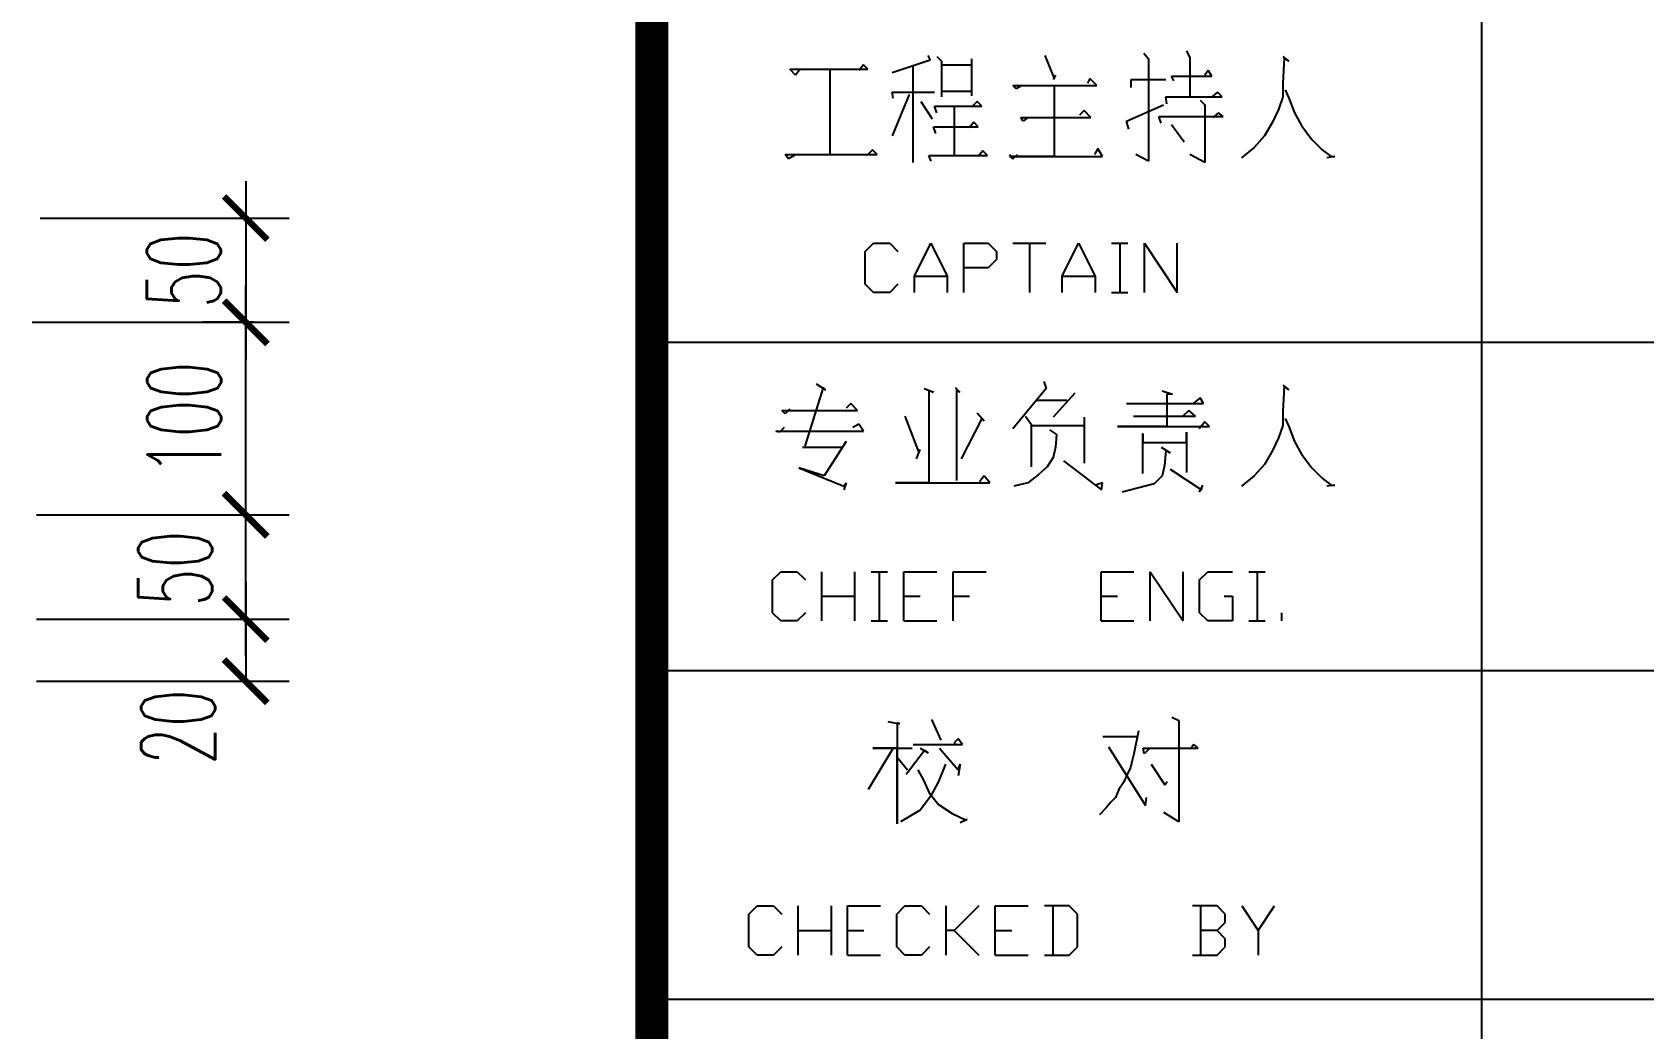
# Model space of a CAD drawing. Extents: x -307088 to 5640332, y -3541089 to -2181377.
# Drawn here: x 5576197 to 5583555, y -3388275 to -3383724 of the extents above; entities that cross this region are included whole.
import ezdxf

# ---------------------------------------------------------------- set-up
doc = ezdxf.new("R2010")
doc.units = 0
doc.header["$LTSCALE"] = 100
doc.header["$MEASUREMENT"] = 0
doc.layers.get('0').update_dxf_attribs({"linetype": 'CONTINUOUS'})
doc.layers.get('DEFPOINTS').update_dxf_attribs({"linetype": 'CONTINUOUS'})
doc.layers.add('PUB_TITLE', color=4, linetype='CONTINUOUS')
doc.styles.add('DIM_FONT', font='SIMPLEX.shx', dxfattribs={"width": 0.6, "bigfont": 'hztxt.shx'})

# ---------------------------------------------------------------- blocks, each defined once
blk = doc.blocks.new('A$C24767006')
at = {"layer": 'PUB_TITLE'}
for p, q in [((3863.768162954599, 28987.50041211443, 1873.518268318498), (3863.768162954599, 18518.15412760852, 1873.518268318498)), ((1345.088497709483, 25775.24574619252, 1873.518268318498), (1171.838497547433, 25717.4957462009, 1873.518268318498)), ((1334.588497698307, 25796.24574618833, 1873.518268318498), (1345.088497709483, 25775.24574619252, 1873.518268318498)), ((1376.588497737423, 25790.99574618973, 1873.518268318498), (1397.588497755118, 25769.99574619252, 1873.518268318498)), ((1397.588497755118, 25769.99574619252, 1873.518268318498), (1397.588497755118, 25607.24574621907, 1873.518268318498)), ((1534.08849788364, 25780.49574619113, 1873.518268318498), (1534.08849788364, 25612.49574621767, 1873.518268318498)), ((1870.088498196565, 25796.24574618833, 1873.518268318498), (1912.08849823568, 25691.2457462051, 1873.518268318498)), ((2321.58849861566, 25806.74574618693, 1873.518268318498), (2342.58849863708, 25780.49574619113, 1873.518268318498)), ((2342.58849863708, 25780.49574619113, 1873.518268318498), (2342.58849863708, 25313.24574626517, 1873.518268318498)), ((2515.83849879913, 25817.24574618414, 1873.518268318498), (2531.588498811238, 25785.74574618973, 1873.518268318498)), ((2531.588498811238, 25785.74574618973, 1873.518268318498), (2531.588498811238, 25607.24574621907, 1873.518268318498)), ((2956.838499207981, 25790.99574618973, 1873.518268318498), (2983.088499234989, 25769.99574619252, 1873.518268318498)), ((2962.088499213569, 25785.74574618973, 1873.518268318498), (2956.838499207981, 25670.24574620929, 1873.518268318498)), ((2983.088499234989, 25769.99574619252, 1873.518268318498), (2962.088499213569, 25785.74574618973, 1873.518268318498)), ((704.5884971115738, 25733.24574619811, 1873.518268318498), (1061.588497442193, 25733.24574619811, 1873.518268318498)), ((730.8384971348569, 25706.9957462023, 1873.518268318498), (704.5884971115738, 25733.24574619811, 1873.518268318498)), ((751.8384971562773, 25733.24574619811, 1873.518268318498), (730.8384971348569, 25706.9957462023, 1873.518268318498)), ((888.3384972801432, 25733.24574619811, 1873.518268318498), (888.3384972801432, 25344.74574626097, 1873.518268318498)), ((888.3384972801432, 25727.99574619951, 1873.518268318498), (888.3384972801432, 25344.74574626097, 1873.518268318498)), ((1040.588497424498, 25754.24574619532, 1873.518268318498), (1019.588497403078, 25727.99574619951, 1873.518268318498)), ((1061.588497442193, 25733.24574619811, 1873.518268318498), (1040.588497424498, 25754.24574619532, 1873.518268318498)), ((1266.338497632183, 25748.99574619532, 1873.518268318498), (1266.338497632183, 25307.99574626656, 1873.518268318498)), ((1397.588497755118, 25754.24574619532, 1873.518268318498), (1539.338497888297, 25754.24574619532, 1873.518268318498)), ((1917.338498240337, 25706.9957462023, 1873.518268318498), (1906.838498230092, 25685.99574620649, 1873.518268318498)), ((1912.08849823568, 25691.2457462051, 1873.518268318498), (1917.338498240337, 25706.9957462023, 1873.518268318498)), ((2074.838498386554, 25691.2457462051, 1873.518268318498), (2064.338498375379, 25670.24574620929, 1873.518268318498)), ((2106.338498414494, 25659.74574621068, 1873.518268318498), (2074.838498386554, 25691.2457462051, 1873.518268318498)), ((2263.838498564437, 25685.99574620649, 1873.518268318498), (2421.338498709723, 25685.99574620649, 1873.518268318498)), ((2263.838498564437, 25649.24574621208, 1873.518268318498), (2263.838498564437, 25685.99574620649, 1873.518268318498)), ((2447.588498733006, 25701.7457462037, 1873.518268318498), (2631.338498905301, 25701.7457462037, 1873.518268318498)), ((2458.088498744182, 25680.74574620649, 1873.518268318498), (2447.588498733006, 25701.7457462037, 1873.518268318498)), ((2615.588498889469, 25727.99574619951, 1873.518268318498), (2599.838498877361, 25706.9957462023, 1873.518268318498)), ((2631.338498905301, 25701.7457462037, 1873.518268318498), (2615.588498889469, 25727.99574619951, 1873.518268318498)), ((1171.838497547433, 25628.24574621487, 1873.518268318498), (1366.088497727178, 25628.24574621487, 1873.518268318498)), ((1177.088497553021, 25601.99574622046, 1873.518268318498), (1171.838497547433, 25628.24574621487, 1873.518268318498)), ((1250.588497620076, 25617.74574621767, 1873.518268318498), (1171.838497547433, 25428.745746247, 1873.518268318498)), ((1402.838497760706, 25633.49574621487, 1873.518268318498), (1539.338497888297, 25633.49574621487, 1873.518268318498)), ((1723.088498061523, 25659.74574621068, 1873.518268318498), (2106.338498414494, 25659.74574621068, 1873.518268318498)), ((1738.83849807363, 25643.99574621208, 1873.518268318498), (1723.088498061523, 25659.74574621068, 1873.518268318498)), ((1765.088498100638, 25659.74574621068, 1873.518268318498), (1738.83849807363, 25643.99574621208, 1873.518268318498)), ((1912.08849823568, 25654.49574621208, 1873.518268318498), (1912.08849823568, 25334.24574626237, 1873.518268318498)), ((2657.588498928584, 25628.24574621487, 1873.518268318498), (2631.338498905301, 25607.24574621907, 1873.518268318498)), ((2678.588498950005, 25607.24574621907, 1873.518268318498), (2657.588498928584, 25628.24574621487, 1873.518268318498)), ((2956.838499207981, 25670.24574620929, 1873.518268318498), (2956.838499207981, 25607.24574621907, 1873.518268318498)), ((2967.338499218225, 25638.74574621348, 1873.518268318498), (2983.088499234989, 25601.99574622046, 1873.518268318498)), ((1303.088497670367, 25586.24574622186, 1873.518268318498), (1355.588497716002, 25507.49574623443, 1873.518268318498)), ((1366.088497727178, 25565.24574622605, 1873.518268318498), (1581.338497927412, 25565.24574622605, 1873.518268318498)), ((1376.588497737423, 25533.74574623024, 1873.518268318498), (1366.088497727178, 25565.24574622605, 1873.518268318498)), ((1455.338497810066, 25559.99574622605, 1873.518268318498), (1455.338497810066, 25339.49574626237, 1873.518268318498)), ((1560.338497905992, 25586.24574622186, 1873.518268318498), (1534.08849788364, 25559.99574622605, 1873.518268318498)), ((1581.338497927412, 25565.24574622605, 1873.518268318498), (1560.338497905992, 25586.24574622186, 1873.518268318498)), ((2048.588498363271, 25544.24574622884, 1873.518268318498), (2027.588498341851, 25523.24574623164, 1873.518268318498)), ((2080.088498392142, 25512.74574623443, 1873.518268318498), (2048.588498363271, 25544.24574622884, 1873.518268318498)), ((2242.838498543017, 25496.99574623723, 1873.518268318498), (2410.838498699479, 25570.49574622465, 1873.518268318498)), ((2421.338498709723, 25607.24574621907, 1873.518268318498), (2678.588498950005, 25607.24574621907, 1873.518268318498)), ((2426.588498715311, 25575.74574622326, 1873.518268318498), (2421.338498709723, 25607.24574621907, 1873.518268318498)), ((2578.838498855941, 25591.49574622046, 1873.518268318498), (2599.838498877361, 25570.49574622465, 1873.518268318498)), ((2599.838498877361, 25570.49574622465, 1873.518268318498), (2599.838498877361, 25307.99574626656, 1873.518268318498)), ((2935.838499190286, 25549.49574622884, 1873.518268318498), (2909.588499163277, 25491.74574623723, 1873.518268318498)), ((2956.838499207981, 25607.24574621907, 1873.518268318498), (2935.838499190286, 25549.49574622884, 1873.518268318498)), ((2983.088499234989, 25601.99574622046, 1873.518268318498), (3009.338499257341, 25533.74574623024, 1873.518268318498)), ((1360.83849772159, 25470.74574624002, 1873.518268318498), (1565.58849791158, 25470.74574624002, 1873.518268318498)), ((1371.338497731835, 25439.24574624561, 1873.518268318498), (1360.83849772159, 25470.74574624002, 1873.518268318498)), ((1544.588497893885, 25491.74574623723, 1873.518268318498), (1523.588497872464, 25465.49574624142, 1873.518268318498)), ((1565.58849791158, 25470.74574624002, 1873.518268318498), (1544.588497893885, 25491.74574623723, 1873.518268318498)), ((1759.83849809505, 25512.74574623443, 1873.518268318498), (2080.088498392142, 25512.74574623443, 1873.518268318498)), ((1770.33849810157, 25496.99574623723, 1873.518268318498), (1759.83849809505, 25512.74574623443, 1873.518268318498)), ((1791.33849812299, 25512.74574623443, 1873.518268318498), (1770.33849810157, 25496.99574623723, 1873.518268318498)), ((2253.338498553261, 25460.24574624281, 1873.518268318498), (2242.838498543017, 25496.99574623723, 1873.518268318498)), ((2389.838498681784, 25517.99574623303, 1873.518268318498), (2683.838498955593, 25517.99574623303, 1873.518268318498)), ((2400.338498688303, 25486.49574623723, 1873.518268318498), (2389.838498681784, 25517.99574623303, 1873.518268318498)), ((2447.588498733006, 25481.24574623862, 1873.518268318498), (2505.338498787954, 25402.4957462512, 1873.518268318498)), ((2662.838498934172, 25533.74574623024, 1873.518268318498), (2636.588498910889, 25512.74574623443, 1873.518268318498)), ((2683.838498955593, 25517.99574623303, 1873.518268318498), (2662.838498934172, 25533.74574623024, 1873.518268318498)), ((2909.588499163277, 25491.74574623723, 1873.518268318498), (2872.83849912975, 25428.745746247, 1873.518268318498)), ((3009.338499257341, 25533.74574623024, 1873.518268318498), (3040.838499286212, 25475.99574624002, 1873.518268318498)), ((3040.838499286212, 25475.99574624002, 1873.518268318498), (3088.088499330916, 25412.9957462498, 1873.518268318498)), ((2872.83849912975, 25428.745746247, 1873.518268318498), (2825.588499085046, 25376.24574625539, 1873.518268318498)), ((3088.088499330916, 25412.9957462498, 1873.518268318498), (3135.338499374688, 25365.74574625678, 1873.518268318498)), ((683.5884970901534, 25344.74574626097, 1873.518268318498), (1103.588497481309, 25344.74574626097, 1873.518268318498)), ((699.3384971059859, 25323.74574626377, 1873.518268318498), (683.5884970901534, 25344.74574626097, 1873.518268318498)), ((725.588497129269, 25339.49574626237, 1873.518268318498), (699.3384971059859, 25323.74574626377, 1873.518268318498)), ((1082.588497463614, 25365.74574625678, 1873.518268318498), (1061.588497442193, 25344.74574626097, 1873.518268318498)), ((1103.588497481309, 25344.74574626097, 1873.518268318498), (1082.588497463614, 25365.74574625678, 1873.518268318498)), ((1339.838497703895, 25339.49574626237, 1873.518268318498), (1607.588497950695, 25339.49574626237, 1873.518268318498)), ((1350.338497710414, 25313.24574626517, 1873.518268318498), (1339.838497703895, 25339.49574626237, 1873.518268318498)), ((1586.588497933, 25360.49574625818, 1873.518268318498), (1565.58849791158, 25334.24574626237, 1873.518268318498)), ((1607.588497950695, 25339.49574626237, 1873.518268318498), (1586.588497933, 25360.49574625818, 1873.518268318498)), ((1707.338498044759, 25344.74574626097, 1873.518268318498), (1723.088498061523, 25323.74574626377, 1873.518268318498)), ((1707.338498044759, 25334.24574626237, 1873.518268318498), (2132.588498441502, 25334.24574626237, 1873.518268318498)), ((1912.08849823568, 25334.24574626237, 1873.518268318498), (1707.338498044759, 25334.24574626237, 1873.518268318498)), ((1723.088498061523, 25323.74574626377, 1873.518268318498), (1744.088498079218, 25344.74574626097, 1873.518268318498)), ((2111.588498420082, 25370.99574625678, 1873.518268318498), (2095.838498407975, 25344.74574626097, 1873.518268318498)), ((2132.588498441502, 25334.24574626237, 1873.518268318498), (2111.588498420082, 25370.99574625678, 1873.518268318498)), ((2342.58849863708, 25313.24574626517, 1873.518268318498), (2284.838498582132, 25344.74574626097, 1873.518268318498)), ((2599.838498877361, 25307.99574626656, 1873.518268318498), (2531.588498811238, 25344.74574626097, 1873.518268318498)), ((2825.588499085046, 25376.24574625539, 1873.518268318498), (2767.838499033824, 25328.99574626237, 1873.518268318498)), ((3135.338499374688, 25365.74574625678, 1873.518268318498), (3177.338499413803, 25334.24574626237, 1873.518268318498)), ((3193.088499430567, 25334.24574626237, 1873.518268318498), (3156.338499392383, 25328.99574626237, 1873.518268318498)), ((3177.338499413803, 25334.24574626237, 1873.518268318498), (3193.088499430567, 25334.24574626237, 1873.518268318498)), ((1048.827542428859, 24901.46855464205, 1873.518268318498), (1086.327542462386, 24938.96855463507, 1873.518268318498)), ((1048.827542428859, 24751.4685546658, 1873.518268318498), (1048.827542428859, 24901.46855464205, 1873.518268318498)), ((1086.327542462386, 24938.96855463507, 1873.518268318498), (1161.327542534098, 24938.96855463507, 1873.518268318498)), ((1161.327542534098, 24938.96855463507, 1873.518268318498), (1198.827542568557, 24901.46855464205, 1873.518268318498)), ((1273.827542640269, 24788.96855465882, 1873.518268318498), (1348.827542708255, 24938.96855463507, 1873.518268318498)), ((1348.827542708255, 24938.96855463507, 1873.518268318498), (1423.827542779967, 24788.96855465882, 1873.518268318498)), ((1498.827542847954, 24938.96855463507, 1873.518268318498), (1611.327542953193, 24938.96855463507, 1873.518268318498)), ((1498.827542847954, 24713.96855467139, 1873.518268318498), (1498.827542847954, 24938.96855463507, 1873.518268318498)), ((1611.327542953193, 24938.96855463507, 1873.518268318498), (1648.827542987652, 24901.46855464205, 1873.518268318498)), ((1648.827542987652, 24901.46855464205, 1873.518268318498), (1648.827542987652, 24863.96855464764, 1873.518268318498)), ((1723.827543059364, 24938.96855463507, 1873.518268318498), (1873.827543199062, 24938.96855463507, 1873.518268318498)), ((1798.827543127351, 24938.96855463507, 1873.518268318498), (1798.827543127351, 24713.96855467139, 1873.518268318498)), ((1948.827543267049, 24788.96855465882, 1873.518268318498), (2023.827543338761, 24938.96855463507, 1873.518268318498)), ((2023.827543338761, 24938.96855463507, 1873.518268318498), (2098.827543406747, 24788.96855465882, 1873.518268318498)), ((2173.827543478459, 24938.96855463507, 1873.518268318498), (2248.827543546446, 24938.96855463507, 1873.518268318498)), ((2211.327543511987, 24938.96855463507, 1873.518268318498), (2211.327543511987, 24713.96855467139, 1873.518268318498)), ((2323.827543618158, 24938.96855463507, 1873.518268318498), (2473.827543757856, 24713.96855467139, 1873.518268318498)), ((2323.827543618158, 24713.96855467139, 1873.518268318498), (2323.827543618158, 24938.96855463507, 1873.518268318498)), ((2473.827543757856, 24713.96855467139, 1873.518268318498), (2473.827543757856, 24938.96855463507, 1873.518268318498)), ((1611.327542953193, 24826.46855465323, 1873.518268318498), (1498.827542847954, 24826.46855465323, 1873.518268318498)), ((1648.827542987652, 24863.96855464764, 1873.518268318498), (1611.327542953193, 24826.46855465323, 1873.518268318498)), ((1086.327542462386, 24713.96855467139, 1873.518268318498), (1048.827542428859, 24751.4685546658, 1873.518268318498)), ((1198.827542568557, 24751.4685546658, 1873.518268318498), (1161.327542534098, 24713.96855467139, 1873.518268318498)), ((1273.827542640269, 24788.96855465882, 1873.518268318498), (1423.827542779967, 24788.96855465882, 1873.518268318498)), ((1273.827542640269, 24713.96855467139, 1873.518268318498), (1273.827542640269, 24788.96855465882, 1873.518268318498)), ((1423.827542779967, 24788.96855465882, 1873.518268318498), (1423.827542779967, 24713.96855467139, 1873.518268318498)), ((1948.827543267049, 24788.96855465882, 1873.518268318498), (2098.827543406747, 24788.96855465882, 1873.518268318498)), ((1948.827543267049, 24713.96855467139, 1873.518268318498), (1948.827543267049, 24788.96855465882, 1873.518268318498)), ((2098.827543406747, 24788.96855465882, 1873.518268318498), (2098.827543406747, 24713.96855467139, 1873.518268318498)), ((1161.327542534098, 24713.96855467139, 1873.518268318498), (1086.327542462386, 24713.96855467139, 1873.518268318498)), ((2173.827543478459, 24713.96855467139, 1873.518268318498), (2248.827543546446, 24713.96855467139, 1873.518268318498)), ((74.99937860388309, 24487.50041283527, 1873.518268318498), (10574.99938838277, 24487.50041283527, 1873.518268318498)), ((825.3384972233325, 24296.24574642861, 1873.518268318498), (867.3384972624481, 24269.9957464328, 1873.518268318498)), ((1864.838498190977, 24306.74574642722, 1873.518268318498), (1875.338498201221, 24275.2457464328, 1873.518268318498)), ((2956.838499207981, 24290.99574643001, 1873.518268318498), (2983.088499234989, 24269.9957464328, 1873.518268318498)), ((2962.088499213569, 24285.74574643001, 1873.518268318498), (2956.838499207981, 24170.24574644957, 1873.518268318498)), ((2983.088499234989, 24269.9957464328, 1873.518268318498), (2962.088499213569, 24285.74574643001, 1873.518268318498)), ((856.8384972522035, 24280.49574643141, 1873.518268318498), (772.8384971739724, 24012.74574647471, 1873.518268318498)), ((867.3384972624481, 24269.9957464328, 1873.518268318498), (856.8384972522035, 24280.49574643141, 1873.518268318498)), ((1318.838497682475, 24275.2457464328, 1873.518268318498), (1360.83849772159, 24259.4957464342, 1873.518268318498)), ((1339.838497703895, 24264.7457464328, 1873.518268318498), (1339.838497703895, 23844.74574649986, 1873.518268318498)), ((1360.83849772159, 24259.4957464342, 1873.518268318498), (1339.838497703895, 24264.7457464328, 1873.518268318498)), ((1460.588497815654, 24280.49574643141, 1873.518268318498), (1481.588497833349, 24259.4957464342, 1873.518268318498)), ((1465.838497821242, 24269.9957464328, 1873.518268318498), (1465.838497821242, 23855.24574649986, 1873.518268318498)), ((1481.588497833349, 24259.4957464342, 1873.518268318498), (1465.838497821242, 24269.9957464328, 1873.518268318498)), ((1875.338498201221, 24275.2457464328, 1873.518268318498), (1723.088498061523, 24091.49574646074, 1873.518268318498)), ((1828.088498157449, 24222.74574644119, 1873.518268318498), (1969.838498290628, 24222.74574644119, 1873.518268318498)), ((2006.588498324156, 24254.2457464356, 1873.518268318498), (1906.838498230092, 24143.99574645236, 1873.518268318498)), ((2405.588498693891, 24264.7457464328, 1873.518268318498), (2452.838498738594, 24248.9957464356, 1873.518268318498)), ((2426.588498715311, 24248.9957464356, 1873.518268318498), (2426.588498715311, 24101.99574645935, 1873.518268318498)), ((2452.838498738594, 24248.9957464356, 1873.518268318498), (2426.588498715311, 24248.9957464356, 1873.518268318498)), ((2578.838498855941, 24233.24574643839, 1873.518268318498), (2547.33849882707, 24206.99574644258, 1873.518268318498)), ((2594.588498871773, 24206.99574644258, 1873.518268318498), (2578.838498855941, 24233.24574643839, 1873.518268318498)), ((667.8384970780462, 24175.49574644817, 1873.518268318498), (1014.33849739749, 24175.49574644817, 1873.518268318498)), ((683.5884970901534, 24159.74574644957, 1873.518268318498), (667.8384970780462, 24175.49574644817, 1873.518268318498)), ((704.5884971115738, 24180.74574644677, 1873.518268318498), (683.5884970901534, 24159.74574644957, 1873.518268318498)), ((982.8384973695502, 24206.99574644258, 1873.518268318498), (961.838497351855, 24185.99574644677, 1873.518268318498)), ((1014.33849739749, 24175.49574644817, 1873.518268318498), (982.8384973695502, 24206.99574644258, 1873.518268318498)), ((1229.588497598656, 24149.24574645236, 1873.518268318498), (1292.588497659191, 23986.49574647751, 1873.518268318498)), ((1581.338497927412, 24138.74574645376, 1873.518268318498), (1486.838497838937, 23954.99574648309, 1873.518268318498)), ((1560.338497905992, 24164.99574644957, 1873.518268318498), (1591.838497938588, 24128.24574645516, 1873.518268318498)), ((1591.838497938588, 24128.24574645516, 1873.518268318498), (1581.338497927412, 24138.74574645376, 1873.518268318498)), ((1780.838498112746, 24149.24574645236, 1873.518268318498), (1807.088498139754, 24112.49574645795, 1873.518268318498)), ((2048.588498363271, 24143.99574645236, 1873.518268318498), (2048.588498363271, 23933.99574648589, 1873.518268318498)), ((2242.838498543017, 24206.99574644258, 1873.518268318498), (2594.588498871773, 24206.99574644258, 1873.518268318498)), ((2274.338498570956, 24149.24574645236, 1873.518268318498), (2557.838498838246, 24149.24574645236, 1873.518268318498)), ((2526.33849880565, 24175.49574644817, 1873.518268318498), (2500.088498783298, 24149.24574645236, 1873.518268318498)), ((2557.838498838246, 24149.24574645236, 1873.518268318498), (2526.33849880565, 24175.49574644817, 1873.518268318498)), ((2956.838499207981, 24170.24574644957, 1873.518268318498), (2956.838499207981, 24107.24574645795, 1873.518268318498)), ((2967.338499218225, 24138.74574645376, 1873.518268318498), (2983.088499234989, 24101.99574645935, 1873.518268318498)), ((641.5884970510378, 24080.99574646354, 1873.518268318498), (1040.588497424498, 24080.99574646354, 1873.518268318498)), ((657.3384970668703, 24075.74574646354, 1873.518268318498), (641.5884970510378, 24080.99574646354, 1873.518268318498)), ((678.3384970845655, 24096.74574646074, 1873.518268318498), (657.3384970668703, 24075.74574646354, 1873.518268318498)), ((1019.588497403078, 24112.49574645795, 1873.518268318498), (993.3384973797947, 24096.74574646074, 1873.518268318498)), ((1040.588497424498, 24080.99574646354, 1873.518268318498), (1019.588497403078, 24112.49574645795, 1873.518268318498)), ((1807.088498139754, 24112.49574645795, 1873.518268318498), (1807.088498139754, 23918.24574648868, 1873.518268318498)), ((1812.338498140685, 24107.24574645795, 1873.518268318498), (2048.588498363271, 24107.24574645795, 1873.518268318498)), ((1891.088498217985, 24086.24574646214, 1873.518268318498), (1922.588498245925, 24065.24574646633, 1873.518268318498)), ((1922.588498245925, 24065.24574646633, 1873.518268318498), (1917.338498240337, 24007.49574647471, 1873.518268318498)), ((2200.838498503901, 24101.99574645935, 1873.518268318498), (2620.838498895057, 24101.99574645935, 1873.518268318498)), ((2426.588498715311, 24101.99574645935, 1873.518268318498), (2200.838498503901, 24101.99574645935, 1873.518268318498)), ((2316.338498610072, 24070.49574646493, 1873.518268318498), (2316.338498610072, 24028.49574647192, 1873.518268318498)), ((2316.338498610072, 23886.74574649427, 1873.518268318498), (2316.338498610072, 24070.49574646493, 1873.518268318498)), ((2515.83849879913, 24075.74574646354, 1873.518268318498), (2515.83849879913, 23891.99574649287, 1873.518268318498)), ((2515.83849879913, 24028.49574647192, 1873.518268318498), (2515.83849879913, 24075.74574646354, 1873.518268318498)), ((2599.838498877361, 24122.99574645655, 1873.518268318498), (2573.588498850353, 24091.49574646074, 1873.518268318498)), ((2620.838498895057, 24101.99574645935, 1873.518268318498), (2599.838498877361, 24122.99574645655, 1873.518268318498)), ((2956.838499207981, 24107.24574645795, 1873.518268318498), (2935.838499190286, 24049.49574646773, 1873.518268318498)), ((2983.088499234989, 24101.99574645935, 1873.518268318498), (3009.338499257341, 24033.74574647052, 1873.518268318498)), ((762.3384971627966, 24007.49574647471, 1873.518268318498), (946.0884973360226, 24007.49574647471, 1873.518268318498)), ((961.838497351855, 24033.74574647052, 1873.518268318498), (862.0884972577915, 23876.24574649567, 1873.518268318498)), ((946.0884973360226, 24007.49574647471, 1873.518268318498), (961.838497351855, 24033.74574647052, 1873.518268318498)), ((1297.838497664779, 23996.99574647611, 1873.518268318498), (1282.088497648947, 23954.99574648309, 1873.518268318498)), ((1292.588497659191, 23986.49574647751, 1873.518268318498), (1297.838497664779, 23996.99574647611, 1873.518268318498)), ((1917.338498240337, 24007.49574647471, 1873.518268318498), (1906.838498230092, 23960.24574648309, 1873.518268318498)), ((2316.338498610072, 24028.49574647192, 1873.518268318498), (2515.83849879913, 24028.49574647192, 1873.518268318498)), ((2400.338498688303, 24007.49574647471, 1873.518268318498), (2442.338498727418, 23981.2457464789, 1873.518268318498)), ((2421.338498709723, 23991.74574647751, 1873.518268318498), (2416.088498705067, 23923.49574648868, 1873.518268318498)), ((2442.338498727418, 23981.2457464789, 1873.518268318498), (2421.338498709723, 23991.74574647751, 1873.518268318498)), ((2909.588499163277, 23991.74574647751, 1873.518268318498), (2872.83849912975, 23928.74574648729, 1873.518268318498)), ((2935.838499190286, 24049.49574646773, 1873.518268318498), (2909.588499163277, 23991.74574647751, 1873.518268318498)), ((3009.338499257341, 24033.74574647052, 1873.518268318498), (3040.838499286212, 23975.9957464803, 1873.518268318498)), ((1880.588498206809, 23918.24574648868, 1873.518268318498), (1838.588498167694, 23881.49574649427, 1873.518268318498)), ((1906.838498230092, 23960.24574648309, 1873.518268318498), (1880.588498206809, 23918.24574648868, 1873.518268318498)), ((1954.088498274796, 23944.49574648449, 1873.518268318498), (2127.338498435915, 23813.24574650545, 1873.518268318498)), ((2416.088498705067, 23923.49574648868, 1873.518268318498), (2405.588498693891, 23876.24574649567, 1873.518268318498)), ((2872.83849912975, 23928.74574648729, 1873.518268318498), (2825.588499085046, 23876.24574649567, 1873.518268318498)), ((3040.838499286212, 23975.9957464803, 1873.518268318498), (3088.088499330916, 23912.99574649008, 1873.518268318498)), ((746.5884971506894, 23912.99574649008, 1873.518268318498), (951.3384973406792, 23828.99574650265, 1873.518268318498)), ((862.0884972577915, 23876.24574649567, 1873.518268318498), (746.5884971506894, 23912.99574649008, 1873.518268318498)), ((961.838497351855, 23844.74574649986, 1873.518268318498), (951.3384973406792, 23813.24574650545, 1873.518268318498)), ((951.3384973406792, 23828.99574650265, 1873.518268318498), (961.838497351855, 23844.74574649986, 1873.518268318498)), ((1187.58849755954, 23844.74574649986, 1873.518268318498), (1618.088497961871, 23844.74574649986, 1873.518268318498)), ((1339.838497703895, 23844.74574649986, 1873.518268318498), (1187.58849755954, 23844.74574649986, 1873.518268318498)), ((1591.838497938588, 23876.24574649567, 1873.518268318498), (1570.838497917168, 23849.99574649986, 1873.518268318498)), ((1618.088497961871, 23844.74574649986, 1873.518268318498), (1591.838497938588, 23876.24574649567, 1873.518268318498)), ((1791.33849812299, 23844.74574649986, 1873.518268318498), (1728.338498062454, 23828.99574650265, 1873.518268318498)), ((1838.588498167694, 23881.49574649427, 1873.518268318498), (1791.33849812299, 23844.74574649986, 1873.518268318498)), ((2132.588498441502, 23844.74574649986, 1873.518268318498), (2101.088498413563, 23834.24574650265, 1873.518268318498)), ((2127.338498435915, 23813.24574650545, 1873.518268318498), (2132.588498441502, 23844.74574649986, 1873.518268318498)), ((2405.588498693891, 23876.24574649567, 1873.518268318498), (2368.838498660363, 23839.49574650126, 1873.518268318498)), ((2442.338498727418, 23907.74574649148, 1873.518268318498), (2584.088498861529, 23813.24574650545, 1873.518268318498)), ((2825.588499085046, 23876.24574649567, 1873.518268318498), (2767.838499033824, 23828.99574650265, 1873.518268318498)), ((3088.088499330916, 23912.99574649008, 1873.518268318498), (3135.338499374688, 23865.74574649706, 1873.518268318498)), ((3135.338499374688, 23865.74574649706, 1873.518268318498), (3177.338499413803, 23834.24574650265, 1873.518268318498)), ((2368.838498660363, 23839.49574650126, 1873.518268318498), (2221.838498525321, 23802.74574650824, 1873.518268318498)), ((2589.338498866186, 23834.24574650265, 1873.518268318498), (2573.588498850353, 23802.74574650824, 1873.518268318498)), ((2584.088498861529, 23813.24574650545, 1873.518268318498), (2589.338498866186, 23834.24574650265, 1873.518268318498)), ((3193.088499430567, 23834.24574650265, 1873.518268318498), (3156.338499392383, 23828.99574650265, 1873.518268318498)), ((3177.338499413803, 23834.24574650265, 1873.518268318498), (3193.088499430567, 23834.24574650265, 1873.518268318498)), ((625.8402116140351, 23401.46855488233, 1873.518268318498), (663.3402116475627, 23438.96855487535, 1873.518268318498)), ((625.8402116140351, 23251.46855490468, 1873.518268318498), (625.8402116140351, 23401.46855488233, 1873.518268318498)), ((663.3402116475627, 23438.96855487535, 1873.518268318498), (738.3402117192745, 23438.96855487535, 1873.518268318498)), ((738.3402117192745, 23438.96855487535, 1873.518268318498), (775.8402117537335, 23401.46855488233, 1873.518268318498)), ((850.8402118254453, 23213.96855491167, 1873.518268318498), (850.8402118254453, 23438.96855487535, 1873.518268318498)), ((1000.840211965144, 23438.96855487535, 1873.518268318498), (1000.840211965144, 23213.96855491167, 1873.518268318498)), ((1075.84021203313, 23438.96855487535, 1873.518268318498), (1150.840212104842, 23438.96855487535, 1873.518268318498)), ((1113.340212066658, 23438.96855487535, 1873.518268318498), (1113.340212066658, 23213.96855491167, 1873.518268318498)), ((1225.840212172829, 23438.96855487535, 1873.518268318498), (1375.840212312527, 23438.96855487535, 1873.518268318498)), ((1225.840212172829, 23213.96855491167, 1873.518268318498), (1225.840212172829, 23438.96855487535, 1873.518268318498)), ((1450.840212384239, 23438.96855487535, 1873.518268318498), (1600.840212523937, 23438.96855487535, 1873.518268318498)), ((1450.840212384239, 23213.96855491167, 1873.518268318498), (1450.840212384239, 23438.96855487535, 1873.518268318498)), ((2125.840213011019, 23438.96855487535, 1873.518268318498), (2275.840213150717, 23438.96855487535, 1873.518268318498)), ((2125.840213011019, 23213.96855491167, 1873.518268318498), (2125.840213011019, 23438.96855487535, 1873.518268318498)), ((2350.840213222429, 23438.96855487535, 1873.518268318498), (2500.840213362128, 23213.96855491167, 1873.518268318498)), ((2350.840213222429, 23213.96855491167, 1873.518268318498), (2350.840213222429, 23438.96855487535, 1873.518268318498)), ((2500.840213362128, 23213.96855491167, 1873.518268318498), (2500.840213362128, 23438.96855487535, 1873.518268318498)), ((2575.840213430114, 23401.46855488233, 1873.518268318498), (2613.340213463642, 23438.96855487535, 1873.518268318498)), ((2575.840213430114, 23251.46855490468, 1873.518268318498), (2575.840213430114, 23401.46855488233, 1873.518268318498)), ((2613.340213463642, 23438.96855487535, 1873.518268318498), (2725.840213569812, 23438.96855487535, 1873.518268318498)), ((2800.840213641524, 23438.96855487535, 1873.518268318498), (2875.840213709511, 23438.96855487535, 1873.518268318498)), ((2838.340213675052, 23438.96855487535, 1873.518268318498), (2838.340213675052, 23213.96855491167, 1873.518268318498)), ((850.8402118254453, 23326.46855489351, 1873.518268318498), (1000.840211965144, 23326.46855489351, 1873.518268318498)), ((1225.840212172829, 23326.46855489351, 1873.518268318498), (1300.84021224454, 23326.46855489351, 1873.518268318498)), ((1450.840212384239, 23326.46855489351, 1873.518268318498), (1525.840212452225, 23326.46855489351, 1873.518268318498)), ((2125.840213011019, 23326.46855489351, 1873.518268318498), (2200.840213082731, 23326.46855489351, 1873.518268318498)), ((2688.340213535354, 23326.46855489351, 1873.518268318498), (2725.840213569812, 23326.46855489351, 1873.518268318498)), ((2725.840213569812, 23326.46855489351, 1873.518268318498), (2725.840213569812, 23213.96855491167, 1873.518268318498)), ((663.3402116475627, 23213.96855491167, 1873.518268318498), (625.8402116140351, 23251.46855490468, 1873.518268318498)), ((738.3402117192745, 23213.96855491167, 1873.518268318498), (663.3402116475627, 23213.96855491167, 1873.518268318498)), ((775.8402117537335, 23251.46855490468, 1873.518268318498), (738.3402117192745, 23213.96855491167, 1873.518268318498)), ((1075.84021203313, 23213.96855491167, 1873.518268318498), (1150.840212104842, 23213.96855491167, 1873.518268318498)), ((1225.840212172829, 23213.96855491167, 1873.518268318498), (1375.840212312527, 23213.96855491167, 1873.518268318498)), ((2125.840213011019, 23213.96855491167, 1873.518268318498), (2275.840213150717, 23213.96855491167, 1873.518268318498)), ((2613.340213463642, 23213.96855491167, 1873.518268318498), (2575.840213430114, 23251.46855490468, 1873.518268318498)), ((2725.840213569812, 23213.96855491167, 1873.518268318498), (2613.340213463642, 23213.96855491167, 1873.518268318498)), ((2800.840213641524, 23213.96855491167, 1873.518268318498), (2875.840213709511, 23213.96855491167, 1873.518268318498)), ((2950.840213781223, 23213.96855491167, 1873.518268318498), (2950.840213781223, 23251.46855490468, 1873.518268318498)), ((74.99937860388309, 22987.50041307556, 1873.518268318498), (10574.99938838277, 22987.50041307556, 1873.518268318498)), ((1152.638041481376, 22754.21031658351, 1873.518268318498), (1205.138041527011, 22743.71031658491, 1873.518268318498)), ((1194.638041520491, 22748.96031658351, 1873.518268318498), (1194.638041520491, 22286.96031665755, 1873.518268318498)), ((1205.138041527011, 22743.71031658491, 1873.518268318498), (1194.638041520491, 22748.96031658351, 1873.518268318498)), ((1352.138041665778, 22764.71031658072, 1873.518268318498), (1394.138041704893, 22670.21031659609, 1873.518268318498)), ((2449.38804268837, 22775.21031657932, 1873.518268318498), (2480.888042717241, 22759.46031658212, 1873.518268318498)), ((2480.888042717241, 22759.46031658212, 1873.518268318498), (2480.888042717241, 22297.46031665616, 1873.518268318498)), ((1472.888041778468, 22675.46031659469, 1873.518268318498), (1457.138041761704, 22659.71031659748, 1873.518268318498)), ((1493.888041799888, 22649.21031660028, 1873.518268318498), (1472.888041778468, 22675.46031659469, 1873.518268318498)), ((2134.38804239314, 22685.96031659469, 1873.518268318498), (2291.888042543083, 22685.96031659469, 1873.518268318498)), ((2297.138042544015, 22712.2103165891, 1873.518268318498), (2276.13804252632, 22607.21031660587, 1873.518268318498)), ((1173.638041499071, 22628.21031660307, 1873.518268318498), (1063.388041397557, 22444.46031663241, 1873.518268318498)), ((1084.388041415252, 22633.46031660307, 1873.518268318498), (1262.88804158289, 22633.46031660307, 1873.518268318498)), ((1194.638041520491, 22633.46031660307, 1873.518268318498), (1084.388041415252, 22633.46031660307, 1873.518268318498)), ((1194.638041520491, 22286.96031665755, 1873.518268318498), (1194.638041520491, 22633.46031660307, 1873.518268318498)), ((1194.638041520491, 22591.46031660866, 1873.518268318498), (1241.888041565195, 22533.71031661844, 1873.518268318498)), ((1320.638041637838, 22622.96031660307, 1873.518268318498), (1236.638041559607, 22512.71031662123, 1873.518268318498)), ((1268.138041587546, 22649.21031660028, 1873.518268318498), (1493.888041799888, 22649.21031660028, 1873.518268318498)), ((1299.638041616417, 22633.46031660307, 1873.518268318498), (1336.388041649945, 22612.46031660587, 1873.518268318498)), ((1336.388041649945, 22612.46031660587, 1873.518268318498), (1320.638041637838, 22622.96031660307, 1873.518268318498)), ((1388.888041700236, 22633.46031660307, 1873.518268318498), (1472.888041778468, 22533.71031661844, 1873.518268318498)), ((1457.138041761704, 22659.71031659748, 1873.518268318498), (1457.138041761704, 22654.46031659888, 1873.518268318498)), ((2160.638042420149, 22638.71031660168, 1873.518268318498), (2328.638042576611, 22370.96031664498, 1873.518268318498)), ((2276.13804252632, 22607.21031660587, 1873.518268318498), (2265.638042516075, 22565.21031661285, 1873.518268318498)), ((2318.138042565435, 22633.46031660307, 1873.518268318498), (2570.138042800128, 22633.46031660307, 1873.518268318498)), ((2323.388042571023, 22607.21031660587, 1873.518268318498), (2318.138042565435, 22633.46031660307, 1873.518268318498)), ((2344.388042588718, 22628.21031660307, 1873.518268318498), (2323.388042571023, 22607.21031660587, 1873.518268318498)), ((2549.138042778708, 22649.21031660028, 1873.518268318498), (2533.388042766601, 22628.21031660307, 1873.518268318498)), ((2570.138042800128, 22633.46031660307, 1873.518268318498), (2549.138042778708, 22649.21031660028, 1873.518268318498)), ((1289.138041605242, 22533.71031661844, 1873.518268318498), (1315.38804163225, 22486.46031662542, 1873.518268318498)), ((1415.138041722588, 22559.96031661425, 1873.518268318498), (1383.638041694649, 22481.21031662682, 1873.518268318498)), ((1483.388041788712, 22559.96031661425, 1873.518268318498), (1472.888041778468, 22507.46031662263, 1873.518268318498)), ((1472.888041778468, 22533.71031661844, 1873.518268318498), (1483.388041788712, 22559.96031661425, 1873.518268318498)), ((2260.388042510487, 22544.21031661704, 1873.518268318498), (2244.63804249838, 22512.71031662123, 1873.518268318498)), ((2265.638042516075, 22565.21031661285, 1873.518268318498), (2260.388042510487, 22544.21031661704, 1873.518268318498)), ((2354.888042599894, 22559.96031661425, 1873.518268318498), (2417.88804266043, 22465.46031662961, 1873.518268318498)), ((1315.38804163225, 22486.46031662542, 1873.518268318498), (1341.638041655533, 22428.7103166352, 1873.518268318498)), ((1383.638041694649, 22481.21031662682, 1873.518268318498), (1346.888041661121, 22412.960316638, 1873.518268318498)), ((2207.888042464852, 22444.46031663241, 1873.518268318498), (2192.138042448089, 22407.71031663939, 1873.518268318498)), ((2228.888042482547, 22475.96031662822, 1873.518268318498), (2207.888042464852, 22444.46031663241, 1873.518268318498)), ((2244.63804249838, 22512.71031662123, 1873.518268318498), (2228.888042482547, 22475.96031662822, 1873.518268318498)), ((2417.88804266043, 22465.46031662961, 1873.518268318498), (2428.388042666949, 22481.21031662682, 1873.518268318498)), ((1346.888041661121, 22412.960316638, 1873.518268318498), (1299.638041616417, 22349.96031664778, 1873.518268318498)), ((1341.638041655533, 22428.7103166352, 1873.518268318498), (1383.638041694649, 22376.21031664358, 1873.518268318498)), ((1383.638041694649, 22376.21031664358, 1873.518268318498), (1446.638041755185, 22334.21031665057, 1873.518268318498)), ((2171.138042426668, 22386.71031664219, 1873.518268318498), (2150.138042408973, 22360.46031664638, 1873.518268318498)), ((2192.138042448089, 22407.71031663939, 1873.518268318498), (2171.138042426668, 22386.71031664219, 1873.518268318498)), ((2328.638042576611, 22370.96031664498, 1873.518268318498), (2333.888042582199, 22407.71031663939, 1873.518268318498)), ((1299.638041616417, 22349.96031664778, 1873.518268318498), (1210.388041532598, 22297.46031665616, 1873.518268318498)), ((1446.638041755185, 22334.21031665057, 1873.518268318498), (1504.388041806407, 22307.96031665476, 1873.518268318498)), ((1514.888041817583, 22307.96031665476, 1873.518268318498), (1483.388041788712, 22292.21031665616, 1873.518268318498)), ((1504.388041806407, 22307.96031665476, 1873.518268318498), (1514.888041817583, 22307.96031665476, 1873.518268318498)), ((2150.138042408973, 22360.46031664638, 1873.518268318498), (2118.638042381033, 22328.96031665057, 1873.518268318498)), ((2480.888042717241, 22297.46031665616, 1873.518268318498), (2412.638042654842, 22339.46031664917, 1873.518268318498)), ((518.2634710306302, 21875.18312503584, 1873.518268318498), (555.7634710641578, 21912.68312502885, 1873.518268318498)), ((518.2634710306302, 21725.18312505819, 1873.518268318498), (518.2634710306302, 21875.18312503584, 1873.518268318498)), ((555.7634710641578, 21912.68312502885, 1873.518268318498), (630.7634711358696, 21912.68312502885, 1873.518268318498)), ((630.7634711358696, 21912.68312502885, 1873.518268318498), (668.2634711703286, 21875.18312503584, 1873.518268318498)), ((743.2634712420404, 21687.68312506517, 1873.518268318498), (743.2634712420404, 21912.68312502885, 1873.518268318498)), ((893.2634713817388, 21912.68312502885, 1873.518268318498), (893.2634713817388, 21687.68312506517, 1873.518268318498)), ((968.2634714497253, 21912.68312502885, 1873.518268318498), (1118.263471589424, 21912.68312502885, 1873.518268318498)), ((968.2634714497253, 21687.68312506517, 1873.518268318498), (968.2634714497253, 21912.68312502885, 1873.518268318498)), ((1193.263471661136, 21875.18312503584, 1873.518268318498), (1230.763471694663, 21912.68312502885, 1873.518268318498)), ((1193.263471661136, 21725.18312505819, 1873.518268318498), (1193.263471661136, 21875.18312503584, 1873.518268318498)), ((1230.763471694663, 21912.68312502885, 1873.518268318498), (1305.76347176265, 21912.68312502885, 1873.518268318498)), ((1305.76347176265, 21912.68312502885, 1873.518268318498), (1343.263471800834, 21875.18312503584, 1873.518268318498)), ((1418.26347186882, 21687.68312506517, 1873.518268318498), (1418.26347186882, 21912.68312502885, 1873.518268318498)), ((1568.263472008519, 21912.68312502885, 1873.518268318498), (1455.763471902348, 21800.18312504701, 1873.518268318498)), ((1643.263472080231, 21912.68312502885, 1873.518268318498), (1793.263472219929, 21912.68312502885, 1873.518268318498)), ((1643.263472080231, 21687.68312506517, 1873.518268318498), (1643.263472080231, 21912.68312502885, 1873.518268318498)), ((1980.763472393155, 21912.68312502885, 1873.518268318498), (1868.263472287916, 21912.68312502885, 1873.518268318498)), ((1905.763472321443, 21912.68312502885, 1873.518268318498), (1905.763472321443, 21687.68312506517, 1873.518268318498)), ((2018.263472427614, 21875.18312503584, 1873.518268318498), (1980.763472393155, 21912.68312502885, 1873.518268318498)), ((2018.263472427614, 21725.18312505819, 1873.518268318498), (2018.263472427614, 21875.18312503584, 1873.518268318498)), ((2655.763473019935, 21912.68312502885, 1873.518268318498), (2543.263472918421, 21912.68312502885, 1873.518268318498)), ((2580.763472951949, 21912.68312502885, 1873.518268318498), (2580.763472951949, 21687.68312506517, 1873.518268318498)), ((2693.263473058119, 21875.18312503584, 1873.518268318498), (2655.763473019935, 21912.68312502885, 1873.518268318498)), ((2693.263473058119, 21837.68312504143, 1873.518268318498), (2693.263473058119, 21875.18312503584, 1873.518268318498)), ((2768.263473126106, 21912.68312502885, 1873.518268318498), (2843.263473197818, 21800.18312504701, 1873.518268318498)), ((2843.263473197818, 21800.18312504701, 1873.518268318498), (2918.263473265804, 21912.68312502885, 1873.518268318498)), ((743.2634712420404, 21800.18312504701, 1873.518268318498), (893.2634713817388, 21800.18312504701, 1873.518268318498)), ((968.2634714497253, 21800.18312504701, 1873.518268318498), (1043.263471521437, 21800.18312504701, 1873.518268318498)), ((1455.763471902348, 21800.18312504701, 1873.518268318498), (1418.26347186882, 21800.18312504701, 1873.518268318498)), ((1455.763471902348, 21800.18312504701, 1873.518268318498), (1568.263472008519, 21687.68312506517, 1873.518268318498)), ((1643.263472080231, 21800.18312504701, 1873.518268318498), (1718.263472148217, 21800.18312504701, 1873.518268318498)), ((2655.763473019935, 21800.18312504701, 1873.518268318498), (2580.763472951949, 21800.18312504701, 1873.518268318498)), ((2655.763473019935, 21800.18312504701, 1873.518268318498), (2693.263473058119, 21837.68312504143, 1873.518268318498)), ((2693.263473058119, 21762.6831250526, 1873.518268318498), (2655.763473019935, 21800.18312504701, 1873.518268318498)), ((2843.263473197818, 21800.18312504701, 1873.518268318498), (2843.263473197818, 21687.68312506517, 1873.518268318498)), ((555.7634710641578, 21687.68312506517, 1873.518268318498), (518.2634710306302, 21725.18312505819, 1873.518268318498)), ((668.2634711703286, 21725.18312505819, 1873.518268318498), (630.7634711358696, 21687.68312506517, 1873.518268318498)), ((1230.763471694663, 21687.68312506517, 1873.518268318498), (1193.263471661136, 21725.18312505819, 1873.518268318498)), ((1343.263471800834, 21725.18312505819, 1873.518268318498), (1305.76347176265, 21687.68312506517, 1873.518268318498)), ((1980.763472393155, 21687.68312506517, 1873.518268318498), (2018.263472427614, 21725.18312505819, 1873.518268318498)), ((2655.763473019935, 21687.68312506517, 1873.518268318498), (2693.263473058119, 21725.18312505819, 1873.518268318498)), ((2693.263473058119, 21725.18312505819, 1873.518268318498), (2693.263473058119, 21762.6831250526, 1873.518268318498)), ((630.7634711358696, 21687.68312506517, 1873.518268318498), (555.7634710641578, 21687.68312506517, 1873.518268318498)), ((968.2634714497253, 21687.68312506517, 1873.518268318498), (1118.263471589424, 21687.68312506517, 1873.518268318498)), ((1305.76347176265, 21687.68312506517, 1873.518268318498), (1230.763471694663, 21687.68312506517, 1873.518268318498)), ((1643.263472080231, 21687.68312506517, 1873.518268318498), (1793.263472219929, 21687.68312506517, 1873.518268318498)), ((1868.263472287916, 21687.68312506517, 1873.518268318498), (1980.763472393155, 21687.68312506517, 1873.518268318498)), ((2543.263472918421, 21687.68312506517, 1873.518268318498), (2655.763473019935, 21687.68312506517, 1873.518268318498)), ((74.99937860388309, 21487.50041331584, 1873.518268318498), (10574.99938838277, 21487.50041331584, 1873.518268318498))]:
    blk.add_line(p, q, dxfattribs=at)
at = {"layer": 'PUB_TITLE', "const_width": 150, "elevation": 1873.518268318498}
blk.add_lwpolyline([(74.99938838277012, 60037.50041675102), (74.99938838277012, 37.50041675101966)], dxfattribs=at)
at = {"layer": 'PUB_TITLE', "const_width": 75, "elevation": 1873.518268318498}
blk.add_lwpolyline([(74.99937860388309, 28987.50041211583), (10574.99938838277, 28987.50041211583), (10574.99938838184, 18487.500413795), (74.99937860388309, 18487.500413795)], close=True, dxfattribs=at)
blk = doc.blocks.new('_ARCHTICK')
at = {"color": 0, "linetype": 'ByBlock', "const_width": 0.15}
blk.add_lwpolyline([(-0.5, -0.5), (0.5, 0.5)], dxfattribs=at)

msp = doc.modelspace()

# ---------------------------------------------------------------- linework, layer by layer
at = {"color": 136, "linetype": 'ByBlock'}
for p, q in [((5577171.801192537, -3384404.028070449), (5577171.801192537, -3385217.517975133)), ((5576233.646943701, -3384572.778070449), (5577369.801192537, -3384572.778070449)), ((5577171.801192537, -3386096.692131656), (5577171.801192537, -3384880.017975133)), ((5576196.843481783, -3385048.767975133), (5577369.801192537, -3385048.767975133)), ((5577209.935039438, -3385048.767975133), (5576973.801192537, -3385048.767975133)), ((5577171.801192537, -3386572.682036339), (5577171.801192537, -3385759.192131656)), ((5576215.856943751, -3385927.942131656), (5577369.801192537, -3385927.942131656)), ((5576215.856943751, -3385927.942131656), (5577369.801192537, -3385927.942131656)), ((5577171.801192537, -3386235.182036339), (5577171.801192537, -3386687.684431146)), ((5576215.856943751, -3386403.932036339), (5577369.801192537, -3386403.932036339)), ((5576518.826574406, -3386403.932036339), (5577369.801192537, -3386403.932036339)), ((5576215.856943751, -3386687.684431146), (5577369.801192537, -3386687.684431146))]:
    msp.add_line(p, q, dxfattribs=at)
at = {"layer": 'DEFPOINTS', "color": 0, "linetype": 'ByBlock'}
for p in [(5577171.801192537, -3385048.767975133), (5577171.801192537, -3385048.767975133), (5577171.801192537, -3385927.942131656), (5576293.826574406, -3386403.932036339), (5577171.801192537, -3386687.684431146)]:
    msp.add_point(p, dxfattribs=at)

# ---------------------------------------------------------------- block references
msp.add_blockref('A$C24767006', (5578951.265364744, -3409626.605901563, -1873.518268318498))
at = {"color": 136, "linetype": 'ByBlock', "xscale": 198, "yscale": 198, "zscale": 198}
for p, rotation in [((5577171.801192537, -3384572.778070449), 90), ((5577171.801192537, -3385048.767975133), 90), ((5577171.801192537, -3385048.767975133), 270), ((5577171.801192537, -3385927.942131656), 270), ((5577171.801192537, -3385927.942131656), 90), ((5577171.801192537, -3386403.932036339), 90), ((5577171.801192537, -3386403.932036339), 270), ((5577171.801192537, -3386687.684431146), 270)]:
    msp.add_blockref('_ARCHTICK', p, dxfattribs=dict(at, rotation=rotation))

# ---------------------------------------------------------------- texts
at = {"color": 7, "linetype": 'ByBlock', "char_height": 337.5, "attachment_point": 5, "rotation": 90, "style": 'DIM_FONT'}
for s, insert in [('50', (5576888.967454737, -3384811.545536197)), ('100', (5576890.551192537, -3385488.355053395)), ('50', (5576849.966224477, -3386173.657510883)), ('20', (5576863.208958559, -3386897.309392159))]:
    msp.add_mtext(s, dxfattribs=dict(at, insert=insert))

doc.saveas('drawing.dxf')
